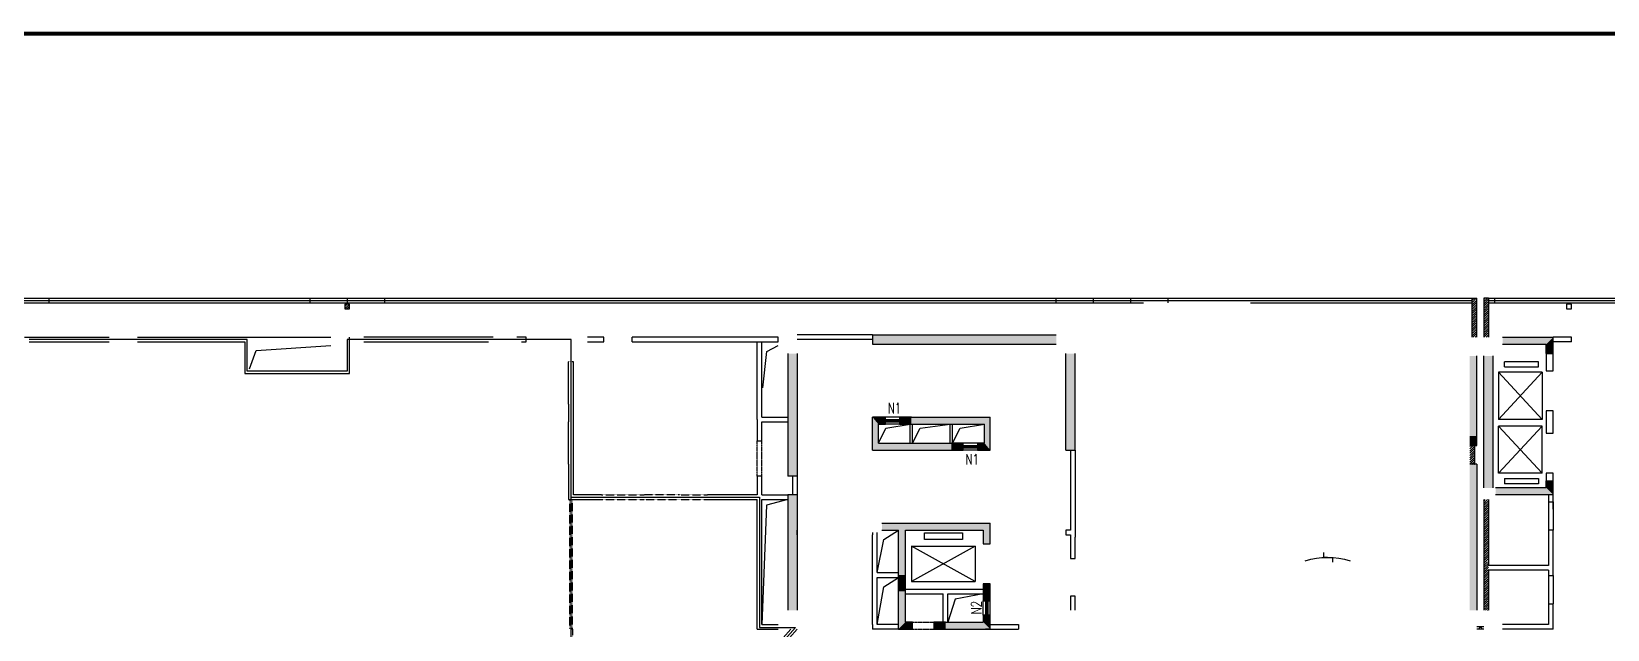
# Model space of a CAD drawing. Header units: inches. Extents: x 150046 to 186384, y -166880 to -113425.
# Drawn here: x 180693 to 182298, y -164048 to -163438 of the extents above; entities that cross this region are included whole.
import ezdxf

# ---------------------------------------------------------------- set-up
doc = ezdxf.new("R2010")
doc.units = ezdxf.units.IN
doc.header["$MEASUREMENT"] = 0
doc.linetypes.add('DASH', pattern=[0.35, 0.25, -0.1])
doc.linetypes.add('DOTE', pattern=[2.4200000000000004, 2, -0.2, 0.02, -0.2])
doc.layers.add('MOS-门窗编号', color=7, linetype='Continuous')
doc.styles.add('_TCH_WINDOW', font='SIMPLEX', dxfattribs={"height": 3.5, "bigfont": 'GBCBIG'})
pattern_1 = [(44.99999999999999, (165565.0034952756, -160456.3274751626), (-1.128542422773729, 1.128542422773729), [])]

# ---------------------------------------------------------------- blocks, each defined once
blk = doc.blocks.new('$WINLIB2D$00000039')
at = {"color": 0}
for p, q in [((0.5000000000016556, 0.4999999999536158), (-0.4999999999983445, 0.5000000000445654)), ((-0.4999999999994316, 0.1666666667124446), (0.5000000000005685, 0.1666666666205856)), ((-0.4518745131427338, -0.1666666666260426), (-0.5000000000072334, 0.083585865078021)), ((-0.383883476490162, -0.166666666632409), (-0.4479860405916867, 0.1666666667078971)), ((-0.3158924398378105, -0.166666666637866), (-0.3799950039392783, 0.1666666667006211)), ((-0.2479014031852031, -0.166666666645142), (-0.3120039672867279, 0.1666666666951642)), ((-0.1799103665328516, -0.1666666666505989), (-0.2440129306343195, 0.1666666666887977)), ((-0.1119193298802727, -0.1666666666569654), (-0.1760218939817975, 0.1666666666824312)), ((-0.0439282932278928, -0.1666666666633318), (-0.1080308573293252, 0.1666666666760648)), ((0.0240627434247145, -0.1666666666696983), (-0.0400398206768102, 0.1666666666696983)), ((0.0920537800770305, -0.1666666666751553), (0.0279512159755697, 0.1666666666642413)), ((0.1600448167296093, -0.1666666666815217), (0.0959422526280918, 0.1666666666578749)), ((0.2280358533819609, -0.1666666666878882), (0.1639332892805214, 0.1666666666505989)), ((0.2960268900345682, -0.1666666666942547), (0.2319243259330435, 0.1666666666460514)), ((0.3640179266869765, -0.1666666667006211), (0.2999153625854802, 0.166666666639685)), ((0.432008963339527, -0.1666666667060781), (0.3679063992380023, 0.166666666632409)), ((0.4999999999916796, -0.1666666667115351), (0.4358974358904675, 0.1666666666260426)), ((-0.5000000000005757, -0.1666666666214951), (0.4999999999994245, -0.1666666667124446)), ((0.4999999999983303, -0.5000000000463843), (-0.5000000000016698, -0.4999999999554348))]:
    blk.add_line(p, q, dxfattribs=at)

msp = doc.modelspace()

# ---------------------------------------------------------------- hatches: boundary and pattern name
h = msp.add_hatch()
h.set_pattern_fill('普通砖', color=256, scale=1.2, style=0)
h.set_pattern_definition(pattern_1)
h.paths.add_polyline_path([(182160.243479879, -163749.6899214896), (182165.0434798789, -163749.6899214896), (182165.043479879, -163710.0899214896), (182160.2434798792, -163710.0899214896)])
h = msp.add_hatch()
h.set_pattern_fill('普通砖', color=256, scale=1.2, style=0)
h.set_pattern_definition(pattern_1)
h.paths.add_polyline_path([(182172.2434798745, -163749.6899214894), (182177.0434798744, -163749.6899214894), (182177.0434798744, -163710.0899214896), (182172.2434798746, -163710.0899214896)])
h = msp.add_hatch()
h.set_pattern_fill('普通砖', color=256, scale=1.2, style=0)
h.set_pattern_definition(pattern_1)
h.paths.add_polyline_path([(181011.8434798744, -163716.0899214897), (181011.8434798745, -163720.8899214901), (181016.6434798745, -163720.8899214901), (181016.6434798744, -163716.0899214897)])
for points in [[(181736.6434798745, -163756.8899214897), (181736.6434798745, -163747.2899214897), (181549.4434798747, -163747.2899214897), (181549.4434798747, -163756.8899214897)], [(182191.4434798744, -163749.6899218396), (182191.4434798744, -163756.8899218395), (182235.8434798772, -163756.8899218396), (182243.043479877, -163749.6899218396)], [(182243.0434798774, -163766.4899214897), (182243.043479877, -163749.6899218396), (182235.8434798772, -163756.8899218396), (182235.8434798774, -163766.4899214898)], [(181472.6434536401, -163766.4899214896), (181463.0434536401, -163766.4899214896), (181463.043321592, -163833.6899073412), (181472.643321592, -163833.6899262052)], [(181755.8434798744, -163766.4899031791), (181746.2434798744, -163766.4899031791), (181746.2434798744, -163864.8899581107), (181755.8434798744, -163864.8899581107)], [(182165.0434798748, -163768.8899214896), (182157.8434798749, -163768.8899214896), (182157.8434798751, -163850.4899214902), (182165.0434798751, -163850.4899214902)], [(182181.8434798744, -163768.8899214897), (182172.2434798745, -163768.8899214897), (182172.2434798745, -163910.4899352226), (182172.2435531167, -163910.4898802909), (182172.2435531167, -163903.2899384143), (182181.8434756189, -163903.2899384143), (182181.8434798744, -163903.2899352226)], [(181472.643321592, -163833.689914894), (181463.043321592, -163833.6899412749), (181463.0434798745, -163891.2889891269), (181472.6434798745, -163891.288962746)], [(181549.4434798742, -163864.8899215076), (181555.4434798739, -163857.6899215076), (181555.4434798739, -163838.4899215066), (181549.4434798742, -163831.2899215064)], [(181555.4434798739, -163838.4899215066), (181562.6434798747, -163838.4899215064), (181562.6434798747, -163831.2899215065), (181549.4434798742, -163831.2899215064)], [(181589.0434798734, -163831.2899215069), (181577.0434798744, -163831.2899215067), (181577.0434798744, -163838.4899215066), (181589.0434798733, -163838.4899215068)], [(181589.0434798734, -163831.2899215069), (181589.0434798733, -163838.4899215068), (181629.8434798733, -163838.4899215071), (181629.8434798734, -163831.2899215071)], [(181629.8434798734, -163831.2899215071), (181629.8434798733, -163838.4899215071), (181663.4434798752, -163838.4899215072), (181669.4434798753, -163831.2899215074)], [(181663.4434798752, -163857.6899215084), (181669.4434798753, -163864.8899215083), (181669.4434798753, -163831.2899215074), (181663.4434798752, -163838.4899215072)], [(181555.4434798739, -163857.6899215076), (181549.4434798742, -163864.8899215076), (181589.0434798733, -163864.8899215078), (181589.0434798734, -163857.6899215078)], [(181589.0434798734, -163857.6899215078), (181589.0434798733, -163864.8899215078), (181629.8434798733, -163864.889921508), (181629.8434798734, -163857.689921508)], [(181629.8434798733, -163864.889921508), (181641.8434798757, -163864.8899215082), (181641.8434798758, -163857.6899215082), (181629.8434798734, -163857.689921508)], [(181663.4434798752, -163857.6899215084), (181656.2434798758, -163857.6899215083), (181656.2434798757, -163864.8899215083), (181669.4434798753, -163864.8899215083)], [(182165.0434798751, -163860.0899214898), (182165.0434798751, -163850.4899214902), (182157.8434798751, -163850.4899214902), (182157.8434798751, -163860.0899214898)], [(182157.8434798752, -163879.2899214898), (182157.8434798752, -163910.489921488), (182165.0434798752, -163910.489921488), (182165.0434798752, -163879.2899214898)], [(182181.8434756189, -163903.2899384143), (182184.2435531167, -163903.2899384143), (182184.2435531167, -163910.4899352226), (182243.0434798775, -163910.4899352227), (182235.8434798772, -163903.2899352227), (182181.8434798744, -163903.2899352226)], [(182235.8434798772, -163903.2899352227), (182243.0434798775, -163910.4899352227), (182243.0434798772, -163896.089935223), (182235.8434798772, -163896.0899352232)], [(181463.0433200469, -163910.489921488), (181463.0433665422, -163948.889930226), (181472.6433665422, -163948.8899186022), (181472.6433200471, -163910.489921488)], [(182165.0434798752, -163910.489921488), (182157.8434798752, -163910.489921488), (182157.8434798751, -163953.6899214879), (182165.0434798751, -163953.6899214879)], [(182172.2435531167, -163910.4899352226), (182172.2435531167, -163910.4898802909), (182172.2434798745, -163910.4899352226)], [(181463.0434624387, -164028.0899214896), (181472.6434624387, -164028.0899214896), (181472.6433665422, -163948.8899186022), (181463.0433665422, -163948.889930226)], [(181559.043479875, -163939.2899215078), (181559.043479875, -163946.4899215078), (181575.8434798751, -163946.4899215078), (181579.8434798751, -163944.0899215078), (181580.6434798752, -163939.2899215078)], [(181575.8434798751, -163992.0899215051), (181583.0434798751, -163992.0899215051), (181583.0434798751, -163946.4899215078), (181579.8434798751, -163944.0899215078), (181575.8434798751, -163946.4899215078)], [(181579.8434798751, -163944.0899215078), (181583.0434798751, -163946.4899215078), (181662.2434798752, -163946.4899215079), (181669.4434798751, -163939.289921508), (181580.6434798752, -163939.2899215078)], [(181662.2434798752, -163946.4899215079), (181662.2434798752, -163960.2899215078), (181669.4434798751, -163960.2899215078), (181669.4434798751, -163939.289921508)], [(182157.8434798751, -164028.0899260673), (182165.0434798751, -164028.0899260673), (182165.0434798751, -163953.6899214879), (182157.8434798751, -163953.6899214879)], [(181575.8434798751, -164008.8899215084), (181583.0434798751, -164008.8899215084), (181583.0434798751, -163992.0899215051), (181575.8434798751, -163992.0899215051)], [(181669.4434798752, -164008.8899215084), (181669.4434798751, -164001.0899215078), (181662.2434798752, -164001.0899215078), (181662.2434798752, -164008.8899215084)], [(181575.8434798753, -164047.2899214897), (181583.0434798751, -164040.0899214897), (181583.0434798751, -164008.8899215084), (181575.8434798751, -164008.8899215084)], [(181662.2434798752, -164008.8899215084), (181662.243479875, -164018.4899215048), (181669.4434798752, -164018.4899215048), (181669.4434798752, -164008.8899215084)], [(181669.4434798752, -164047.2899214897), (181669.4434798752, -164032.8899215048), (181662.2434798749, -164032.8899215048), (181662.2434798751, -164040.0899214897)], [(181575.8434798753, -164047.2899214897), (181590.2434801459, -164047.2899214896), (181590.2434801459, -164040.0899214897), (181583.0434798751, -164040.0899214897)], [(181623.8434798751, -164040.0899214897), (181611.8434801462, -164040.0899214896), (181611.8434801462, -164047.2899214896), (181623.8434798751, -164047.2899214897)], [(181623.8434798751, -164040.0899214897), (181623.8434798751, -164047.2899214897), (181669.4434798752, -164047.2899214897), (181662.2434798751, -164040.0899214897)]]:
    msp.add_hatch(color=256).paths.add_polyline_path(points)
h = msp.add_hatch()
h.set_pattern_fill('普通砖', color=256, scale=1.2, style=0)
h.set_pattern_definition(pattern_1)
h.paths.add_polyline_path([(182162.643479875, -163860.0899214898), (182157.843479875, -163860.0899214899), (182157.8434798752, -163879.2899214898), (182162.6434798752, -163879.2899214898)])
h = msp.add_hatch()
h.set_pattern_fill('普通砖', color=256, scale=1.2, style=0)
h.set_pattern_definition(pattern_1)
h.paths.add_polyline_path([(182177.0434798746, -163915.2899384143), (182172.2435531167, -163915.2899384143), (182172.2435531167, -163910.4899352226), (182172.2434798744, -163910.4899352226), (182172.2434798745, -163977.6899214898), (182175.4434798745, -163977.6899214898), (182177.0434798746, -163975.2899214898)])
h = msp.add_hatch()
h.set_pattern_fill('普通砖', color=256, scale=1.2, style=0)
h.set_pattern_definition(pattern_1)
h.paths.add_polyline_path([(182172.2434798748, -164028.0899214897), (182177.0434798744, -164028.0899214897), (182177.0434798746, -163980.0899214898), (182175.4434798745, -163977.6899214898), (182172.2434798745, -163977.6899214898)])

# ---------------------------------------------------------------- linework, layer by layer
for p, q in [((179900.6434798699, -163710.0899214897), (181825.5125194761, -163710.0899214897)), ((179900.6434798699, -163712.4899214897), (181825.5125194761, -163712.4899214897)), ((180710.2114798744, -163710.0899214898), (180710.2114798744, -163714.8899214898)), ((180976.2514798745, -163710.0899214897), (180976.2514798745, -163714.8899214897)), ((181014.2434798745, -163710.0899214897), (181014.2434798745, -163714.8899214898)), ((181052.2354798745, -163710.0899214897), (181052.2354798745, -163714.8899214898)), ((181736.2114900825, -163710.0899214897), (181736.2114900825, -163714.8899214897)), ((181774.2034900825, -163710.0899214897), (181774.2034900825, -163714.8899214897)), ((181812.2034892826, -163710.0899214897), (181812.2034892826, -163714.8899214897)), ((181825.4434798745, -163710.0899214893), (181934.6434798747, -163710.0899214884)), ((181825.4434798745, -163712.4899214893), (181934.6434798748, -163712.4899214885)), ((181850.1954892825, -163710.0899214897), (181850.1954892825, -163714.8899214897)), ((181934.6434798747, -163710.0899214884), (182154.2434798739, -163710.0899214866)), ((181934.6434798748, -163712.4899214885), (182154.2434798739, -163712.4899214866)), ((182154.2282165912, -163710.0899214898), (182160.2434798792, -163710.0899214896)), ((182154.2282165912, -163712.4899214898), (182160.2434798792, -163712.4899214908)), ((182160.2434798789, -163749.6899214899), (182160.2434798792, -163710.0899214896)), ((182160.2434798792, -163710.0899214896), (182165.043479879, -163710.0899214896)), ((182165.0434798789, -163749.6899214899), (182165.043479879, -163710.0899214896)), ((182172.2434798746, -163710.0899214897), (182172.2434798746, -163749.6899214896)), ((182177.0434798744, -163710.0899214897), (182172.2434798746, -163710.0899214897)), ((182177.0434798744, -163710.0899214897), (182177.0434798745, -163749.6899214896)), ((182177.0434798744, -163710.0899214897), (184208.6543446245, -163710.0899214897)), ((182177.0434798744, -163712.4899214896), (184208.6543446245, -163712.4899214897)), ((182183.0434798745, -163710.0899214897), (182183.0434798745, -163714.8899214897)), ((179900.6434798699, -163714.8899214897), (181825.5125194761, -163714.8899214897)), ((181011.8434798744, -163716.0899214897), (181011.8434798745, -163720.8899214901)), ((181016.6434798744, -163716.0899214897), (181011.8434798744, -163716.0899214897)), ((181011.8434798745, -163720.8899214901), (181016.6434798745, -163720.8899214901)), ((181016.6434798745, -163720.8899214901), (181016.6434798744, -163716.0899214897)), ((181934.6434798748, -163714.8899214884), (182154.2434798739, -163714.8899214866)), ((182154.2282165912, -163714.8899214898), (182160.2434798792, -163714.8899214907)), ((182177.0434798744, -163714.8899214896), (184208.6543446245, -163714.8899214897)), ((182256.6434830892, -163716.0899214897), (182256.6434830892, -163720.8899214903)), ((182261.4434830892, -163716.0899214897), (182256.6434830892, -163716.0899214897)), ((182256.6434830892, -163720.8899214903), (182261.4434830892, -163720.8899214903)), ((182261.4434830892, -163720.8899214903), (182261.4434830892, -163716.0899214897)), ((180685.4434798709, -163749.6899214899), (180771.8434989723, -163749.6899214898)), ((180690.2434798709, -163754.4899214899), (180771.8434989723, -163754.4899214898)), ((180800.6434989726, -163749.6899214898), (180997.44346066, -163749.6899214897)), ((180800.6434989726, -163754.4899214898), (180909.8434798745, -163754.4899214897)), ((180909.8434798745, -163754.4899214897), (180909.8434798745, -163786.8899214897)), ((181016.6434798745, -163786.8899214897), (181016.6434798745, -163749.6899214897)), ((181163.0310494048, -163749.6899214896), (181031.0434606598, -163749.6899214896)), ((181031.0434606598, -163754.4899214897), (181158.2310494048, -163754.4899214897)), ((181196.6434989722, -163749.6899214896), (181187.0310494048, -163749.6899214896)), ((181191.8310494048, -163754.4899214896), (181196.6434989722, -163754.4899214896)), ((181275.8434996797, -163749.6899264415), (181259.0434606598, -163749.6899239655)), ((181259.0434606598, -163754.4899239655), (181275.8434989723, -163754.4899264415)), ((181275.8434989723, -163754.4899264415), (181275.8434996797, -163749.6899264415)), ((181453.4434989726, -163749.6899381136), (181304.6434996796, -163749.6899306858)), ((181304.6434989722, -163754.4899306859), (181453.4434982652, -163754.4899381136)), ((181431.8434798714, -163833.6899213971), (181431.8434829235, -163754.489949432)), ((181436.6434799639, -163831.2899214896), (181436.6434829235, -163754.4899529298)), ((181436.6434829235, -163754.4899529298), (181453.4434989726, -163754.4899749379)), ((181453.4434982652, -163754.4899381136), (181453.4434989726, -163749.6899381136)), ((181549.4434798747, -163747.2899214897), (181472.6434798752, -163747.2899214897)), ((181549.4434798747, -163752.0899214897), (181472.6434798752, -163752.0899214896)), ((181549.4434798747, -163747.2899214897), (181736.6434798745, -163747.2899214897)), ((181549.4434798747, -163747.2899214897), (181549.4434798747, -163756.8899214897)), ((181549.4434798747, -163756.8899214897), (181736.6434798745, -163756.8899214898)), ((182191.4434798743, -163749.6899218395), (182243.043479877, -163749.6899218397)), ((182191.4434798743, -163756.8899218395), (182235.8434798772, -163756.8899218397)), ((182235.8434798774, -163766.4899214898), (182235.8434798772, -163756.8899218397)), ((182243.0434798774, -163766.4899214897), (182243.043479877, -163749.6899218397)), ((182256.6434830891, -163749.6899214897), (182243.0434798768, -163749.6899214897)), ((182261.4434830893, -163754.4899214899), (182243.0434798771, -163754.4899214899)), ((182261.4434830893, -163749.6899214899), (182256.6434830892, -163749.6899214899)), ((182261.4434830893, -163754.4899214899), (182261.4434830893, -163749.6899214899)), ((181239.8434798751, -163818.0896359599), (181239.8434798754, -163774.8896359599)), ((181244.643479875, -163818.08963596), (181244.6434798754, -163774.88963596)), ((181463.0434536401, -163766.4899214897), (181463.043321592, -163833.6899073412)), ((181472.6434536401, -163766.4899214897), (181472.643321592, -163833.6899262053)), ((181746.2434798744, -163864.8899581107), (181746.2434798743, -163766.4899031789)), ((181755.8434798744, -163864.8899581107), (181755.8434798744, -163766.4899031789)), ((182165.0434798751, -163850.4899214902), (182165.043479875, -163768.8899214899)), ((182172.2434798744, -163903.2899384141), (182172.2434798744, -163768.8899214897)), ((182181.8434798744, -163903.2899352226), (182181.8434798744, -163768.8899214897)), ((182227.9351260025, -163774.7076713119), (182193.3751260012, -163774.7076713119)), ((182193.3751260012, -163780.1076713119), (182193.3751260012, -163774.7076713119)), ((182227.9351260025, -163780.1076713119), (182227.9351260025, -163774.7076713119)), ((182235.8434798774, -163766.4899214898), (182243.0434798774, -163766.4899214897)), ((182235.8434798772, -163766.4899214897), (182235.8434798772, -163783.8899260747)), ((182243.0434798772, -163783.8899260747), (182243.0434798772, -163766.4899214897)), ((180909.8434798745, -163786.8899214897), (181016.6434798745, -163786.8899214897)), ((182187.2551260021, -163785.5076713119), (182187.2551260019, -163833.5076713119)), ((182231.6551260019, -163785.5076713119), (182187.2551260021, -163785.5076713119)), ((182187.2551260021, -163785.5076713119), (182231.6551260018, -163833.5076713119)), ((182187.255126002, -163833.5076713119), (182231.6551260019, -163785.5076713119)), ((182193.3751260012, -163780.1076713119), (182227.9351260025, -163780.1076713119)), ((182231.6551260019, -163785.5076713119), (182231.6551260018, -163833.5076713119)), ((182235.8434798772, -163783.8899260747), (182243.0434798772, -163783.8899260747)), ((181239.843479875, -163818.0896359599), (181239.8434798749, -163836.0899214896)), ((181244.643479875, -163836.0899214896), (181244.6434798751, -163818.0896359599)), ((182243.0434798772, -163824.6899260743), (182235.8434798772, -163824.6899260743)), ((182235.8434798772, -163824.6899260743), (182235.8434798772, -163847.4899352223)), ((182243.0434798772, -163847.4899352223), (182243.0434798772, -163824.6899260743)), ((181239.8434798747, -163879.2899214895, 84), (181239.843479875, -163836.0899214895, 84)), ((181244.6434798747, -163879.2899214895, 84), (181244.643479875, -163836.0899214896, 84)), ((181431.8434798714, -163833.6899214897), (181431.8434798718, -163855.2899214895)), ((181436.6434799639, -163831.2899214896), (181463.043326308, -163831.2899214896)), ((181436.6434798714, -163836.0899214896), (181463.0433281872, -163836.0899214896)), ((181436.6434798717, -163855.2899214894), (181436.6434798714, -163836.0899214896)), ((181463.043321592, -163833.6899412749), (181463.0434798745, -163891.2889891269)), ((181472.643321592, -163833.689914894), (181472.6434798745, -163891.288962746)), ((181549.4434798742, -163864.8899215077), (181549.4434798742, -163831.2899215065)), ((181562.6434798747, -163831.2899215065), (181549.4434798742, -163831.2899215065)), ((181555.4434798739, -163857.6899215076), (181555.4434798739, -163838.4899215067)), ((181555.4434798739, -163838.4899215067), (181562.6434798747, -163838.4899215065)), ((181562.6434798747, -163838.4899215065), (181562.6434798747, -163831.2899215065)), ((181589.0434798734, -163831.2899215069), (181577.0434798744, -163831.2899215067)), ((181577.0434798744, -163831.2899215067), (181577.0434798744, -163838.4899215066)), ((181577.0434798744, -163838.4899215066), (181589.0434798733, -163838.4899215069)), ((181587.8434798735, -163857.6899215078), (181587.8434798735, -163838.4899215069)), ((181589.0434798734, -163831.2899215069), (181629.8434798734, -163831.2899215071)), ((181589.0434798733, -163838.4899215069), (181629.8434798733, -163838.4899215071)), ((181590.2434798734, -163857.6899215078), (181590.2434798734, -163838.4899215069)), ((181628.6434798733, -163857.689921508), (181628.6434798733, -163838.489921507)), ((181629.8434798734, -163831.2899215071), (181669.4434798753, -163831.2899215074)), ((181629.8434798733, -163838.4899215071), (181663.4434798752, -163838.4899215072)), ((181631.0434798732, -163857.689921508), (181631.0434798732, -163838.489921507)), ((181663.4434798752, -163857.6899215084), (181663.4434798752, -163838.4899215072)), ((181669.4434798753, -163864.8899215083), (181669.4434798753, -163831.2899215074)), ((182231.6551260018, -163833.5076713119), (182187.2551260019, -163833.5076713119)), ((182187.2551260021, -163888.2747356572), (182187.2551260019, -163840.2747356572)), ((182231.6551260018, -163840.2747356571), (182187.2551260019, -163840.2747356572)), ((182187.2551260021, -163888.2747356572), (182231.6551260018, -163840.2747356571)), ((182187.255126002, -163840.2747356572), (182231.6551260019, -163888.2747356571)), ((182231.6551260019, -163888.2747356571), (182231.6551260018, -163840.2747356571)), ((181431.8434798718, -163855.2899214895), (181436.6434798717, -163855.2899214894)), ((181555.4434798739, -163857.6899215076), (181589.0434798734, -163857.6899215078)), ((181589.0434798734, -163857.6899215078), (181629.8434798734, -163857.689921508)), ((181641.8434798758, -163857.6899215082), (181629.8434798734, -163857.689921508)), ((181641.8434798757, -163864.8899215083), (181641.8434798758, -163857.6899215082)), ((181663.4434798752, -163857.6899215084), (181656.2434798758, -163857.6899215083)), ((181656.2434798758, -163857.6899215083), (181656.2434798757, -163864.8899215083)), ((182165.0434798751, -163860.0899214898), (182165.0434798751, -163850.4899214902)), ((182235.8434798772, -163847.4899352223), (182243.0434798772, -163847.4899352223)), ((181549.4434798742, -163864.8899215077), (181589.0434798733, -163864.8899215078)), ((181589.0434798733, -163864.8899215078), (181629.8434798733, -163864.889921508)), ((181629.8434798733, -163864.889921508), (181641.8434798757, -163864.8899215083)), ((181656.2434798757, -163864.8899215083), (181669.4434798753, -163864.8899215083)), ((181746.2434798744, -163864.8899581107), (181755.8434798744, -163864.8899581107)), ((181751.0434798744, -163864.8899581108), (181751.0434798718, -163946.4899215035)), ((181755.8434798744, -163864.8899581107), (181755.8434798717, -163948.8899215034)), ((182157.8434798751, -163860.0899214898), (182165.0434798751, -163860.0899214898)), ((182162.643479875, -163860.0899214898), (182162.6434798752, -163879.2899214898)), ((181239.8434798746, -163879.2899214895), (181239.8434798744, -163915.289921488)), ((181244.6434798745, -163910.4899214881), (181244.6434798747, -163879.2899214896)), ((182165.0434798752, -163879.2899214898), (182157.8434798752, -163879.2899214898)), ((182165.0434798752, -163879.2899214898), (182165.0434798752, -163910.489921488)), ((182231.6551260019, -163888.2747356571), (182187.2551260021, -163888.2747356572)), ((182243.0434798772, -163888.2899352226), (182235.8434798771, -163888.2899352226)), ((182235.8434798771, -163888.2899352226), (182235.8434798772, -163896.0899352231)), ((182243.0434798772, -163896.0899352231), (182243.0434798772, -163888.2899352226)), ((181436.6434798722, -163891.2899214898), (181431.8434798723, -163891.28992149)), ((181431.8434798723, -163891.28992149), (181431.8434798726, -163910.4899214881)), ((181436.6434798724, -163910.4899214881), (181436.6434798722, -163891.2899214898)), ((181472.6434798745, -163891.288962746), (181463.0434798745, -163891.2889891269)), ((181467.8434798745, -163891.2889497232), (181467.843322922, -163910.48990187)), ((181472.6434798744, -163891.2889889593), (181472.6433229219, -163910.4899411061)), ((182235.8434798772, -163903.2899352228), (182184.2435531166, -163903.2899352228)), ((182193.3751260012, -163893.6747356571), (182227.9351260025, -163893.6747356571)), ((182193.3751260012, -163893.6747356571), (182193.3751260012, -163899.0747356571)), ((182227.9351260025, -163899.0747356571), (182193.3751260012, -163899.0747356571)), ((182227.9351260025, -163893.6747356571), (182227.9351260025, -163899.0747356571)), ((182235.8434798772, -163903.2899352228), (182235.8434798772, -163896.0899352232)), ((182235.8434798772, -163896.0899352232), (182243.0434798772, -163896.0899352231)), ((182243.0434798775, -163910.4899352227), (182243.0434798772, -163896.0899352231)), ((181239.8434798744, -163915.289921488), (181273.4378970416, -163915.2899214881)), ((181273.4378970416, -163910.4899214881), (181244.6434798745, -163910.4899214881)), ((181431.8434798726, -163910.4899214881), (181381.4429941549, -163910.4899214881)), ((181381.4429941549, -163915.2899214881), (181431.8434798726, -163915.2899214881)), ((181431.8434798744, -164047.2899214897), (181431.8434798726, -163915.2899214881)), ((181436.6434798724, -163910.4899214881), (181463.0433200469, -163910.4899214881)), ((181436.6434798726, -163915.289921488), (181463.0433258589, -163915.289921488)), ((181436.6434798743, -164042.4899214896), (181436.6434798726, -163915.289921488)), ((181463.0433200469, -163910.4899214881), (181463.0433665422, -163948.889930226)), ((181472.6433200471, -163910.4899214881), (181463.0433200469, -163910.4899214881)), ((181472.6433229219, -163910.4899411061), (181467.843322922, -163910.48990187)), ((181472.6433200471, -163910.4899214881), (181472.6433665422, -163948.8899186023)), ((182165.0434798752, -163910.489921488), (182165.0434798751, -163953.689921488)), ((182172.2434798744, -163915.2899384141), (182172.2434798745, -163977.6899214898)), ((182177.0434798745, -163915.2899384141), (182177.0434798746, -163982.4899214898)), ((182243.0434798775, -163910.4899352227), (182184.2435531166, -163910.4899352226)), ((182238.2434798773, -163910.4899352227), (182238.2434798773, -163924.8899283566)), ((182243.0434798773, -163910.4899352227), (182238.2434798773, -163910.4899352227)), ((182238.2434798777, -163917.6899352227), (182238.2434798777, -163946.4899352227)), ((182238.243479878, -163917.6899352225), (182243.0434798775, -163917.6899352225)), ((182243.0434798773, -163924.8899283566), (182243.0434798773, -163910.4899352227)), ((182243.0434798777, -163917.6899352227), (182243.0434798777, -163946.4899352227)), ((181463.0433665422, -163948.889930226), (181463.0434624387, -164028.0899214898)), ((181472.6433694483, -163951.2899215081), (181472.6433636364, -163946.489921508)), ((181472.6433665422, -163948.8899186023), (181472.6434624387, -164028.0899214898)), ((181549.4434798738, -163948.8899215082), (181549.4434798744, -163951.289921508)), ((181549.4434798743, -163992.0899215051), (181549.4434798742, -163951.2899215079)), ((181554.2434798742, -163989.6899215051), (181554.2434798742, -163948.8899215082)), ((181559.0434798752, -163939.2899215077), (181580.6434798752, -163939.2899215079)), ((181559.0434798752, -163946.489921508), (181575.8434798751, -163946.4899215078)), ((181575.8434798751, -163992.0899215051), (181575.8434798751, -163946.4899215078)), ((181580.6434798752, -163939.2899215079), (181669.4434798751, -163939.289921508)), ((181583.0434798751, -163946.4899215079), (181662.2434798752, -163946.4899215079)), ((181583.0434798751, -163992.0899215051), (181583.0434798751, -163946.4899215079)), ((181602.2722654347, -163956.0253432507), (181602.2722654347, -163949.125343251)), ((181602.2722654347, -163949.125343251), (181641.0946943139, -163949.125343251)), ((181641.0946943139, -163949.125343251), (181641.0946943139, -163956.0253432507)), ((181662.2434798752, -163946.4899215079), (181662.2434798752, -163960.2899215079)), ((181669.4434798751, -163960.2899215079), (181669.4434798751, -163939.289921508)), ((181669.4434798752, -163951.2899215037), (181669.4434798752, -163946.4899215037)), ((181751.0434798718, -163946.4899215035), (181746.2434798745, -163946.4899215035)), ((181746.2434798745, -163946.4899215035), (181746.2434798745, -163951.2899215034)), ((181746.2434798745, -163951.2899215034), (181751.0434798721, -163951.2899215034)), ((181751.0434798721, -163951.2899215034), (181751.0434798716, -163953.6899215035)), ((181751.0434798744, -163953.6899215034), (181751.0434798744, -163975.2899214918)), ((181755.8434798717, -163948.8899215034), (181755.8434798716, -163953.6899215035)), ((181755.8434798744, -163975.2899214918), (181755.8434798744, -163953.6899215034)), ((182165.0434798751, -163953.689921488), (182165.0434798751, -164028.089926067)), ((182238.2434798773, -163946.4899352227), (182238.2434798773, -163982.4899214898)), ((182243.0434798773, -163946.4899352227), (182238.2434798773, -163946.4899352227)), ((182243.0434798773, -163977.6899214898), (182243.0434798773, -163946.4899352227)), ((181589.2834798743, -163962.6899215091), (181589.2834798743, -163998.6899215092)), ((181589.2834798743, -163962.6899215091), (181654.0834798743, -163962.6899215091)), ((181654.0834798743, -163962.6899215091), (181589.2834798743, -163998.6899215092)), ((181654.0834798743, -163998.6899215092), (181589.2834798743, -163962.6899215091)), ((181641.0946943139, -163956.0253432507), (181602.2722654347, -163956.0253432507)), ((181654.0834798743, -163962.6899215091), (181654.0834798743, -163998.6899215092)), ((181662.2434798752, -163960.2899215079), (181669.4434798751, -163960.2899215079)), ((181751.0434798744, -163975.2899214918), (181755.8434798744, -163975.2899214918)), ((182172.2434798745, -163977.6899214898), (182172.2434798745, -164028.0899214899)), ((182238.2434798773, -163982.4899214898), (182177.0434798746, -163982.4899214898)), ((182243.0434798773, -163992.6899214894), (182243.0434798773, -163977.6899214898)), ((181549.4434798742, -164042.4899214898), (181549.4434798743, -163992.0899215051)), ((181554.2434798742, -163989.6899215051), (181575.8434798751, -163989.6899215051)), ((181554.2434798743, -163994.4899215053), (181575.8434798751, -163994.4899215053)), ((181554.2434798742, -164042.4899214897), (181554.2434798743, -163994.4899215053)), ((181575.8434798751, -164008.8899215085), (181575.8434798751, -163992.0899215051)), ((181583.0434798751, -164008.8899215085), (181583.0434798751, -163992.0899215051)), ((181589.2834798743, -163998.6899215092), (181654.0834798743, -163998.6899215092)), ((181669.4434798751, -164001.0899215079), (181662.2434798752, -164001.0899215079)), ((181662.2434798752, -164001.0899215079), (181662.2434798752, -164008.8899215085)), ((181669.4434798752, -164008.8899215085), (181669.4434798751, -164001.0899215079)), ((182177.0434798746, -163987.2899214896), (182177.0434798745, -164028.0899214899)), ((182238.2434798772, -163987.2899214896), (182177.0434798746, -163987.2899214896)), ((182238.2434798772, -163987.2899214896), (182238.2434798772, -163992.6899214894)), ((182238.2434798772, -163992.6899214894), (182243.0434798773, -163992.6899214894)), ((182238.2434798777, -163992.6899214896), (182238.2434798777, -164021.4899214894)), ((182243.0434798777, -163992.6899214896), (182243.0434798777, -164021.4899214894)), ((181575.8434798753, -164047.2899214897), (181575.8434798751, -164008.8899215085)), ((181583.0434798753, -164006.4899215083), (181623.8434798751, -164006.4899215084)), ((181583.0434798751, -164040.0899214898), (181583.0434798751, -164008.8899215085)), ((181583.0434798753, -164011.2899215084), (181621.4434798752, -164011.2899215084)), ((181621.4434798752, -164040.0899214897), (181621.4434798752, -164011.2899215084)), ((181623.8434798751, -164006.4899215084), (181662.2434798751, -164006.4899215084)), ((181626.2434798752, -164040.0899214897), (181626.2434798751, -164011.2899215084)), ((181626.2434798751, -164011.2899215084), (181662.2434798751, -164011.2899215084)), ((181662.2434798752, -164008.8899215085), (181662.243479875, -164018.4899215048)), ((181662.243479875, -164018.4899215048), (181669.4434798752, -164018.4899215048)), ((181669.4434798752, -164018.4899215048), (181669.4434798752, -164008.8899215085)), ((181755.8434798744, -164013.6899214917), (181751.0434798744, -164013.6899214917)), ((181751.0434798744, -164013.6899214917), (181751.0434798746, -164028.0899214894)), ((181755.8434798743, -164028.0899214894), (181755.8434798744, -164013.6899214917)), ((181669.4434798752, -164032.8899215048), (181662.2434798749, -164032.8899215048)), ((181662.2434798749, -164032.8899215048), (181662.2434798751, -164040.0899214897)), ((181669.4434798752, -164047.2899214897), (181669.4434798752, -164032.8899215048)), ((182238.2434798773, -164021.4899214894), (182238.2434798772, -164042.4899214897)), ((182238.2434798773, -164021.4899214894), (182243.0434798773, -164021.4899214894)), ((182243.0434798773, -164047.2899214898), (182243.0434798773, -164021.4899214894)), ((181368.2951311784, -164157.1815078597), (181466.2143892931, -164047.2899214907)), ((181368.6855647045, -164163.9584955136), (181472.6434798744, -164047.2899214907)), ((181431.8434798744, -164047.2899214897), (181453.4434989727, -164047.2899214898)), ((181436.6434798743, -164042.4899214896), (181453.4434989727, -164042.4899214897)), ((181549.4434798742, -164042.4899214898), (181549.4434798738, -164047.2899214897)), ((181575.8434798752, -164047.2899214898), (181549.4434798738, -164047.2899214897)), ((181575.8434798753, -164042.4899214897), (181554.2434798742, -164042.4899214897)), ((181575.8434798753, -164047.2899214897), (181590.2434801459, -164047.2899214896)), ((181590.2434801459, -164040.0899214897), (181583.0434798751, -164040.0899214898)), ((181590.2434801459, -164047.2899214896), (181590.2434801459, -164040.0899214897)), ((181623.8434798751, -164040.0899214897), (181611.8434801462, -164040.0899214897)), ((181611.8434801462, -164040.0899214897), (181611.8434801462, -164047.2899214896)), ((181611.8434801462, -164047.2899214896), (181623.8434798751, -164047.2899214897)), ((181623.8434798751, -164040.0899214897), (181662.2434798751, -164040.0899214897)), ((181623.8434798751, -164047.2899214897), (181669.4434798752, -164047.2899214897)), ((181669.4434798751, -164047.2899214914), (181664.6434798752, -164047.2899214914)), ((181664.6434798752, -164047.2899214897), (181698.2434989722, -164047.2899214897)), ((181669.4434798751, -164047.2899214914), (181669.4434798753, -164042.4899214897)), ((181669.4434798753, -164042.4899214897), (181698.2434989726, -164042.4899214897)), ((181698.2434989726, -164042.4899214868), (181698.2434989722, -164047.2899214867)), ((182172.2434804696, -164044.8899214897), (182165.0437806313, -164044.8899197056)), ((182172.2434798748, -164047.2899214897), (182165.0437800365, -164047.2899197056)), ((182238.2434798772, -164042.4899214897), (182191.4434798749, -164042.4899214898)), ((182243.0434798773, -164047.2899214898), (182191.4434798749, -164047.2899214898))]:
    msp.add_line(p, q)
at = {"linetype": 'DASH'}
for p, q in [((181196.6434989722, -163754.4899214896), (181196.6434989722, -163749.6899214896)), ((181304.6434989722, -163754.4899356376), (181304.6434996796, -163749.6899356377)), ((181244.6434798754, -163774.88963596), (181239.8434798754, -163774.8896359599)), ((181240.8034798744, -163915.289921488), (181240.8034798736, -164047.0656230151)), ((181243.6834798736, -164047.5142199697), (181243.6834798745, -163915.2899214881)), ((181273.4378970418, -163910.4899214881, 84), (181316.6378970418, -163910.4899214881, 84)), ((181273.4378970418, -163915.2899214881, 84), (181316.6378970418, -163915.2899214881, 84)), ((181352.6429941549, -163910.4899214881), (181316.637897042, -163910.4899214881)), ((181316.6378970421, -163915.2899214881), (181352.6429941549, -163915.2899214881)), ((181352.6429941548, -163910.4899214881, 84), (181381.4429941549, -163910.4899214881, 84)), ((181352.6429941548, -163915.2899214881, 84), (181381.4429941549, -163915.2899214881, 84)), ((181243.6834798736, -164047.2899214897), (181243.6834798736, -164129.4450120239))]:
    msp.add_line(p, q, dxfattribs=at)
at = {"linetype": 'DOTE'}
for p, q in [((181431.8434798722, -163891.2899214895), (181431.8434798716, -163855.2899214896)), ((181436.6434798722, -163891.2899214895), (181436.6434798717, -163855.2899214895)), ((181590.243480146, -164040.0899214897), (181611.843480146, -164040.0899214897)), ((181590.243480146, -164047.2899214897), (181611.843480146, -164047.2899214897))]:
    msp.add_line(p, q, dxfattribs=at)
at = {"const_width": 4.319999999999999}
msp.add_lwpolyline([(179851.0497145095, -163440.3703522561), (185665.1085128406, -163440.3703522561), (185665.1085128406, -166031.8416315507), (178311.97312821, -166031.8416315507), (178311.97312821, -163440.3703522561), (178545.099710937, -163440.3703522561)], dxfattribs=at)
at = {"lineweight": -3}
for points in [[(180601.8484415369, -164646.4326382421, -0.1254718649574658), (180721.4515243831, -164377.7155780633), (180777.2248247502, -164311.2819042971), (180777.2248247502, -164311.2819042971), (180777.2248247502, -164311.2819042971, -0.0656743198286255), (180966.2428128279, -164153.6375885197, -0.0440113801417994), (181014.5935533837, -164128.7100233871, -0.20116694619797), (181242.2491276043, -164128.8510583311), (181242.2900773353, -164047.0882566494), (181242.2292374751, -163752.090866461), (181239.8292374751, -163752.090866461), (181014.2491276043, -163752.0908651733), (181014.2491276043, -163784.4908651734), (180912.2292353495, -163784.4908651734), (180912.2292353495, -163782.0908651734), (180912.2292353495, -163752.0908651745), (180909.8292353495, -163752.0908651745), (180690.2491276007, -163752.0908651745)], [(181242.2567529181, -163912.8899214881), (181434.2434829235, -163912.8899214881), (181434.2434829235, -164045.6932829588), (181470.8516245794, -164045.6932829588), (181342.7898917, -164189.4127846198, 0.0550851559391276), (181242.2434798745, -164128.8501146475), (181242.2567529181, -163912.8899214881)]]:
    msp.add_lwpolyline(points, format="xyb", dxfattribs=at)
for points in [[(180914.6434798744, -163782.0899214897), (180921.6260049933, -163763.4587788911), (180997.4435339021, -163758.0899214897)], [(181437.8434798744, -163801.2899214897), (181441.5943890045, -163764.3179563125), (181453.4433765099, -163758.0899407619)], [(181555.44347987, -163857.6899215051), (181563.1499405007, -163842.4103942809), (181587.8434798737, -163838.4899215058)], [(181590.2434798736, -163857.6899215051), (181597.9499405045, -163842.4103942809), (181628.6434798724, -163838.4899215058)], [(181631.0434798723, -163857.6899215058), (181638.7499405031, -163842.4103942816), (181663.4434798687, -163838.4899215065)], [(181463.0433307857, -163915.289921488), (181441.5131797847, -163920.9935721284), (181436.6434798743, -164042.4899214897)], [(181554.2434798744, -163989.6899215051), (181560.9446536596, -163956.0229586377), (181575.8434798751, -163946.4899215078)], [(182013.1209568247, -163974.1411780434), (182009.3813604611, -163974.1411780434), (182009.3813604611, -163969.1434921821)], [(182013.1209568247, -163974.1411780434), (182017.9944544449, -163974.1411780435), (182017.9944544449, -163978.9585172532)], [(181554.2434798743, -164042.4899214897), (181560.9446536595, -164004.0229586351), (181575.8434798751, -163994.4899215053)], [(181662.2434798751, -164011.2899214934), (181633.6596406198, -164016.6836050459), (181626.2434798751, -164040.0899214898)]]:
    msp.add_lwpolyline(points)
for points, format in [([(181545.7760656207, -163776.4499214906, 0, 0, 0), (181577.7326189889, -163776.4499214906, 2.879999999999999, 0, 0), (181588.532618989, -163776.4499214906, 0, 0, 0)], "xyseb"), ([(181674.4692109603, -163776.4499214906, 0, 0, 0), (181642.512657592, -163776.4499214906, 2.879999999999999, 0, 0), (181631.712657592, -163776.4499214906, 0, 0, 0)], "xyseb"), ([(181545.7760656207, -163811.7299214888, 0, 0, 0), (181577.7326189889, -163811.7299214888, 2.879999999999999, 0, 0), (181588.532618989, -163811.7299214888, 0, 0, 0)], "xyseb"), ([(181674.4692109603, -163811.7299214888, 0, 0, 0), (181642.512657592, -163811.7299214888, 2.879999999999999, 0, 0), (181631.712657592, -163811.7299214888, 0, 0, 0)], "xyseb"), ([(181545.7760656201, -163885.9226026092, 0, 0, 0), (181577.7326189884, -163885.9226026092, 2.879999999999999, 0, 0), (181588.5326189883, -163885.9226026092, 0, 0, 0)], "xyseb"), ([(181674.4692109597, -163885.9226026092, 0, 0, 0), (181642.5126575914, -163885.9226026092, 2.879999999999999, 0, 0), (181631.7126575914, -163885.9226026092, 0, 0, 0)], "xyseb"), ([(181545.7760656201, -163919.9571747778, 0, 0, 0), (181577.7326189884, -163919.9571747778, 2.879999999999999, 0, 0), (181588.5326189883, -163919.9571747778, 0, 0, 0)], "xyseb"), ([(181674.4692109597, -163919.9571747778, 0, 0, 0), (181642.5126575914, -163919.9571747778, 2.879999999999999, 0, 0), (181631.7126575914, -163919.9571747778, 0, 0, 0)], "xyseb"), ([(181990.3209568247, -163977.6695854196, -0.1547547094831309), (182035.9209568246, -163977.6695854197, -0.1336006536793276)], "xyb")]:
    msp.add_lwpolyline(points, format=format)
msp.add_lwpolyline([(181242.2567529181, -163912.8899214881), (181434.2434829235, -163912.8899214881)], dxfattribs=at)
msp.add_circle((182168.908600982, -164046.2764388614), 0.9702313003242016)

# ---------------------------------------------------------------- block references
at = {"linetype": 'ByBlock'}
ref = msp.add_blockref('$WINLIB2D$00000039', (181569.8434798746, -163834.8899215067), dxfattribs=dict(at, xscale=14.4, yscale=7.2, zscale=7.2))
ref.add_attrib('A', 'N1', (181564.9834798746, -163827.4184254489), dxfattribs={"layer": 'MOS-门窗编号', "color": 0, "linetype": 'ByBlock', "height": 10.71, "style": '_TCH_WINDOW', "width": 0.7058823529411766})
ref = msp.add_blockref('$WINLIB2D$00000039', (181649.0434798758, -163861.2899215082), dxfattribs=dict(at, xscale=14.4, yscale=7.2, zscale=7.2))
ref.add_attrib('A', 'N1', (181644.1834798759, -163879.6362107665), dxfattribs={"layer": 'MOS-门窗编号', "color": 0, "linetype": 'ByBlock', "height": 10.71, "style": '_TCH_WINDOW', "width": 0.7058823529411766})
ref = msp.add_blockref('$WINLIB2D$00000039', (181665.8434798752, -164025.6899215049), dxfattribs=dict(at, xscale=-14.4, yscale=-7.2, zscale=7.2, rotation=90))
ref.add_attrib('A', 'N2', (181660.6065079179, -164032.169921505), dxfattribs={"layer": 'MOS-门窗编号', "color": 0, "linetype": 'ByBlock', "height": 10.71, "rotation": 90, "style": '_TCH_WINDOW', "width": 0.7058823529411766})

doc.saveas('drawing.dxf')
